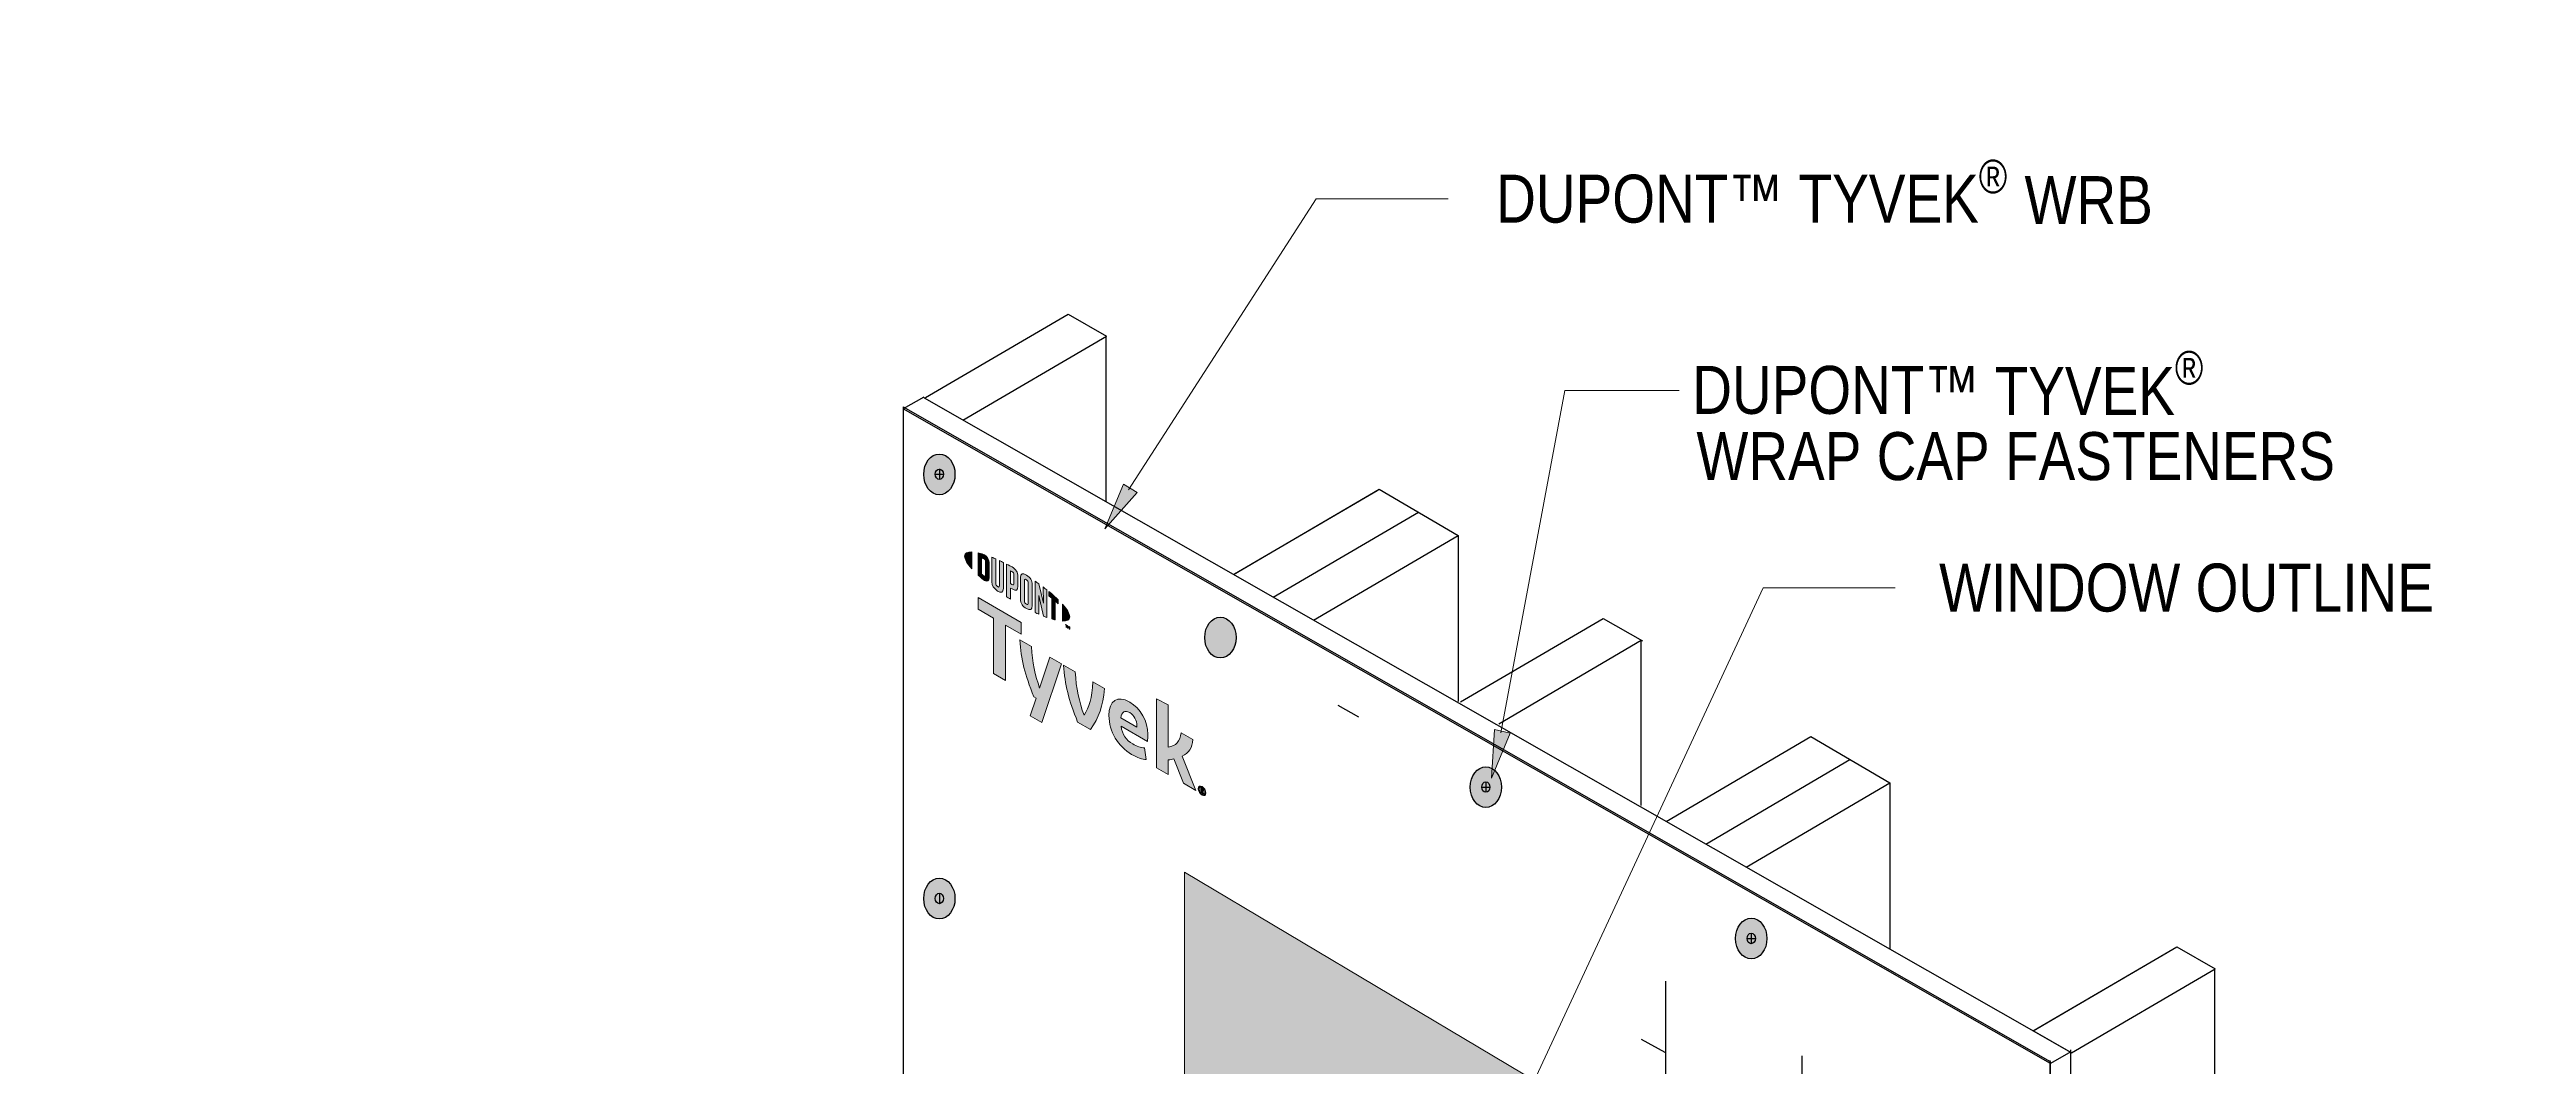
# Model space of a CAD drawing. Extents: x -1392 to 5791, y -3809 to 1722.
# Drawn here: x 4041 to 4621, y -2630 to -2391 of the extents above; entities that cross this region are included whole.
import ezdxf

# ---------------------------------------------------------------- set-up
doc = ezdxf.new("R2010")
doc.units = 0
doc.header["$MEASUREMENT"] = 0
for name, color, linetype, lineweight in [('.ATI-TEXT', 7, 'Continuous', 0), ('G-ANNO-TTLB', 7, 'Continuous', 0), ('No fasteners', 7, 'Continuous', 0), ('TYVEK', 7, 'Continuous', 0), ('WALL SCRATCH', 7, 'Continuous', 0), ('X-REF - TRACED', 7, 'Continuous', 0)]:
    doc.layers.add(name, color=color, linetype=linetype, lineweight=lineweight)

# ---------------------------------------------------------------- blocks, each defined once
blk = doc.blocks.new('Block_72')
at = {"layer": '.ATI-TEXT', "char_height": 0.2, "attachment_point": 7}
for s, insert in [('\\C18;\\c0;\\FArial Narrow|b0|i0|c1;\\H11.249999;\\W1.000000;DUPONT™', (4425.68, -2477.05)), ('\\C18;\\c0;\\FArial Narrow|b0|i0|c1;\\H11.249999;\\W1.000000; TYVEK', (4492.96, -2477.15)), ('\\C18;\\c0;\\FArial Narrow|b0|i0|c1;\\H7.874999;\\W1.000000;®', (4538.78, -2470.12)), ('\\C18;\\c0;\\FArial Narrow|b0|i0|c1;\\H11.250226;\\W1.000000; ', (4545.9, -2477.15)), ('\\C18;\\c0;\\FArial Narrow|b0|i0|c1;\\H11.250226;\\W1.000000;WRAP CAP FASTENERS', (4426.66, -2492.58))]:
    blk.add_mtext(s, dxfattribs=dict(at, insert=insert))
blk = doc.blocks.new('Block_71')
at = {"layer": '.ATI-TEXT', "true_color": 0x000000, "transparency": 33554687}
h = blk.add_hatch(color=18, dxfattribs=at)
h.dxf.hatch_style = 2
h.paths.add_polyline_path([(4383, -2551.75), (4378.63, -2562.28), (4379.35, -2550.9)])
at = {"layer": '.ATI-TEXT', "color": 18, "lineweight": 0, "true_color": 0x000000}
for p, q in [((4380.82, -2551.64), (4395.79, -2471.42)), ((4395.79, -2471.42), (4422.62, -2471.42))]:
    blk.add_line(p, q, dxfattribs=at)
at = {"layer": '.ATI-TEXT'}
blk.add_lwpolyline([(4383, -2551.75), (4378.63, -2562.28), (4379.35, -2550.9), (4379.35, -2550.9)], close=True, dxfattribs=at)
blk.add_blockref('Block_72', (0, 0), dxfattribs=at)
blk = doc.blocks.new('Block_74')
at = {"layer": '.ATI-TEXT', "char_height": 0.2, "attachment_point": 7}
for s, insert in [('\\C18;\\c0;\\FArial Narrow|b0|i0|c1;\\H7.874999;\\W1.000000;®', (4492.83, -2425.28)), ('\\C18;\\c0;\\FArial Narrow|b0|i0|c1;\\H11.249999;\\W1.000000;DUPONT™ TYVEK', (4379.73, -2432.22)), ('\\C18;\\c0;\\FArial Narrow|b0|i0|c1;\\H11.250226;\\W1.000000;WRB', (4503.55, -2432.41))]:
    blk.add_mtext(s, dxfattribs=dict(at, insert=insert))
blk = doc.blocks.new('Block_73')
at = {"layer": '.ATI-TEXT', "true_color": 0x000000, "transparency": 33554687}
h = blk.add_hatch(color=18, dxfattribs=at)
h.dxf.hatch_style = 2
h.paths.add_polyline_path([(4295.58, -2495.35), (4287.99, -2503.87), (4292.41, -2493.35)])
at = {"layer": '.ATI-TEXT', "color": 18, "lineweight": 0, "true_color": 0x000000}
for p, q in [((4293.54, -2494.73), (4337.51, -2426.49)), ((4337.51, -2426.49), (4368.48, -2426.49))]:
    blk.add_line(p, q, dxfattribs=at)
at = {"layer": '.ATI-TEXT'}
blk.add_lwpolyline([(4295.58, -2495.35), (4287.99, -2503.87), (4292.41, -2493.35), (4292.41, -2493.35)], close=True, dxfattribs=at)
blk.add_blockref('Block_74', (0, 0), dxfattribs=at)
blk = doc.blocks.new('Block_75')
at = {"layer": '.ATI-TEXT', "true_color": 0x000000, "transparency": 33554687}
h = blk.add_hatch(color=18, dxfattribs=at)
h.dxf.hatch_style = 2
h.paths.add_polyline_path([(4381.48, -2653.02), (4374.81, -2662.27), (4378.12, -2651.35)])
at = {"layer": '.ATI-TEXT', "color": 18, "lineweight": 0, "true_color": 0x000000}
for p, q in [((4379.59, -2652.63), (4442.29, -2517.67)), ((4442.29, -2517.67), (4473.26, -2517.67))]:
    blk.add_line(p, q, dxfattribs=at)
at = {"layer": '.ATI-TEXT'}
blk.add_lwpolyline([(4381.48, -2653.02), (4374.81, -2662.27), (4378.12, -2651.35), (4378.12, -2651.35)], close=True, dxfattribs=at)
at = {"layer": '.ATI-TEXT', "insert": (4483.52, -2523.4), "char_height": 0.2, "attachment_point": 7}
blk.add_mtext('\\C18;\\c0;\\FArial Narrow|b0|i0|c1;\\H11.249999;\\W1.000000;WINDOW OUTLINE', dxfattribs=at)
blk = doc.blocks.new('Block_546')
at = {"layer": 'TYVEK', "true_color": 0x003b71, "transparency": 33554687}
h = blk.add_hatch(color=156, dxfattribs=at)
h.dxf.hatch_style = 2
edge = h.paths.add_edge_path()
edge.add_ellipse((4439.5, -2599.9), major_axis=(0, 4.78), ratio=0.766948, start_angle=0, end_angle=360)
at = {"layer": 'TYVEK', "color": 18, "lineweight": 25, "true_color": 0x000000}
for p, q in [((4438.53, -2599.88), (4440.48, -2599.88)), ((4439.5, -2598.64), (4439.5, -2601.11))]:
    blk.add_line(p, q, dxfattribs=at)
for centre, major_axis, ratio in [((4439.5, -2599.9), (0, 4.78), 0.766948), ((4439.5, -2599.88), (0, 1.23), 0.788846)]:
    blk.add_ellipse(centre, major_axis=major_axis, ratio=ratio, dxfattribs=at)
blk = doc.blocks.new('Block_547')
at = {"layer": 'TYVEK', "true_color": 0x003b71, "transparency": 33554687}
h = blk.add_hatch(color=156, dxfattribs=at)
h.dxf.hatch_style = 2
edge = h.paths.add_edge_path()
edge.add_ellipse((4377.3, -2564.42), major_axis=(0, 4.78), ratio=0.766948, start_angle=0, end_angle=360)
at = {"layer": 'TYVEK', "color": 18, "lineweight": 25, "true_color": 0x000000}
for p, q in [((4376.33, -2564.39), (4378.28, -2564.39)), ((4377.3, -2563.16), (4377.3, -2565.62))]:
    blk.add_line(p, q, dxfattribs=at)
blk.add_lwpolyline([(4376.79, -2560.05)], dxfattribs=at)
for centre, major_axis, ratio in [((4377.3, -2564.42), (0, 4.78), 0.766948), ((4377.3, -2564.39), (0, 1.23), 0.788846)]:
    blk.add_ellipse(centre, major_axis=major_axis, ratio=ratio, dxfattribs=at)
blk = doc.blocks.new('Block_548')
at = {"layer": 'TYVEK', "true_color": 0x003b71, "transparency": 33554687}
h = blk.add_hatch(color=156, dxfattribs=at)
h.dxf.hatch_style = 2
edge = h.paths.add_edge_path()
edge.add_ellipse((4249.24, -2491.08), major_axis=(0, 4.78), ratio=0.766948, start_angle=0, end_angle=360)
at = {"layer": 'TYVEK', "color": 18, "lineweight": 25, "true_color": 0x000000}
for p, q in [((4249.24, -2489.81), (4249.24, -2492.28)), ((4248.26, -2491.05), (4250.21, -2491.05))]:
    blk.add_line(p, q, dxfattribs=at)
for centre, major_axis, ratio in [((4249.24, -2491.08), (0, 4.78), 0.766948), ((4249.24, -2491.05), (0, 1.23), 0.788846)]:
    blk.add_ellipse(centre, major_axis=major_axis, ratio=ratio, dxfattribs=at)
blk = doc.blocks.new('Block_551')
at = {"layer": 'TYVEK', "true_color": 0x003b71, "transparency": 33554687}
h = blk.add_hatch(color=156, dxfattribs=at)
h.dxf.hatch_style = 2
edge = h.paths.add_edge_path()
edge.add_ellipse((4249.24, -2590.53), major_axis=(0, 4.78), ratio=0.766948, start_angle=0, end_angle=360)
at = {"layer": 'TYVEK', "color": 18, "lineweight": 25, "true_color": 0x000000}
blk.add_line((4249.24, -2589.27), (4249.24, -2591.73), dxfattribs=at)
for centre, major_axis, ratio in [((4249.24, -2590.53), (0, 4.78), 0.766948), ((4249.24, -2590.5), (0, 1.23), 0.788846)]:
    blk.add_ellipse(centre, major_axis=major_axis, ratio=ratio, dxfattribs=at)
blk = doc.blocks.new('Block_809')
at = {"layer": 'X-REF - TRACED', "true_color": 0x848484, "transparency": 33554687}
h = blk.add_hatch(color=252, dxfattribs=at)
h.dxf.hatch_style = 2
edge = h.paths.add_edge_path()
edge.add_spline(control_points=[(4255.17, -2510.26), (4255.17, -2510.98), (4255.78, -2512.01), (4256.85, -2513.2), (4256.85, -2513.2), (4256.85, -2509.26), (4256.85, -2509.26), (4255.78, -2509.22), (4255.17, -2509.54), (4255.17, -2510.26)], knot_values=[0, 0, 0, 0, 1, 1, 1, 2, 2, 2, 3, 3, 3, 3], degree=3, periodic=0)
h = blk.add_hatch(color=252, dxfattribs=at)
h.dxf.hatch_style = 2
edge = h.paths.add_edge_path()
edge.add_spline(control_points=[(4260.05, -2514.69), (4260.05, -2514.99), (4259.9, -2515), (4259.71, -2514.89), (4259.56, -2514.8), (4259.33, -2514.61), (4259.15, -2514.45), (4259.15, -2514.45), (4259.15, -2510.68), (4259.15, -2510.68), (4259.33, -2510.73), (4259.56, -2510.8), (4259.71, -2510.88), (4259.9, -2510.99), (4260.05, -2511.18), (4260.05, -2511.49), (4260.05, -2511.49), (4260.05, -2514.69), (4260.05, -2514.69)], knot_values=[0, 0, 0, 0, 1, 1, 1, 2, 2, 2, 3, 3, 3, 4, 4, 4, 5, 5, 5, 6, 6, 6, 6], degree=3, periodic=0)
edge = h.paths.add_edge_path()
edge.add_spline(control_points=[(4259.83, -2509.97), (4259.53, -2509.8), (4259.1, -2509.65), (4258.33, -2509.48), (4258.33, -2509.48), (4258.33, -2514.7), (4258.33, -2514.7), (4259.01, -2515.33), (4259.53, -2515.77), (4259.83, -2515.95), (4260.52, -2516.34), (4260.9, -2516.08), (4260.9, -2515.31), (4260.9, -2515.31), (4260.9, -2511.84), (4260.9, -2511.84), (4260.9, -2511.07), (4260.52, -2510.37), (4259.83, -2509.97)], knot_values=[0, 0, 0, 0, 1, 1, 1, 2, 2, 2, 3, 3, 3, 4, 4, 4, 5, 5, 5, 6, 6, 6, 6], degree=3, periodic=0)
h = blk.add_hatch(color=252, dxfattribs=at)
h.dxf.hatch_style = 2
edge = h.paths.add_edge_path()
edge.add_spline(control_points=[(4263.3, -2517.17), (4263.3, -2517.47), (4263.21, -2517.61), (4262.88, -2517.38), (4262.55, -2517.15), (4262.47, -2516.94), (4262.47, -2516.58), (4262.47, -2516.58), (4262.47, -2510.89), (4262.47, -2510.89), (4262.25, -2510.8), (4261.77, -2510.6), (4261.57, -2510.51), (4261.57, -2510.51), (4261.57, -2516.26), (4261.57, -2516.26), (4261.57, -2517.18), (4261.96, -2517.76), (4262.88, -2518.42), (4263.72, -2519.01), (4264.24, -2518.82), (4264.24, -2517.8), (4264.24, -2517.8), (4264.24, -2511.73), (4264.24, -2511.73), (4264.06, -2511.64), (4263.48, -2511.36), (4263.3, -2511.28), (4263.3, -2511.28), (4263.3, -2517.17), (4263.3, -2517.17)], knot_values=[0, 0, 0, 0, 1, 1, 1, 2, 2, 2, 3, 3, 3, 4, 4, 4, 5, 5, 5, 6, 6, 6, 7, 7, 7, 8, 8, 8, 9, 9, 9, 10, 10, 10, 10], degree=3, periodic=0)
h = blk.add_hatch(color=252, dxfattribs=at)
h.dxf.hatch_style = 2
edge = h.paths.add_edge_path()
edge.add_spline(control_points=[(4266.72, -2516.65), (4266.72, -2516.98), (4266.62, -2517.09), (4266.24, -2516.87), (4266.24, -2516.87), (4265.91, -2516.68), (4265.91, -2516.68), (4265.91, -2516.68), (4265.91, -2513.66), (4265.91, -2513.66), (4266.05, -2513.73), (4266.13, -2513.78), (4266.22, -2513.83), (4266.63, -2514.06), (4266.72, -2514.29), (4266.72, -2514.63), (4266.72, -2514.63), (4266.72, -2516.65), (4266.72, -2516.65)], knot_values=[0, 0, 0, 0, 1, 1, 1, 2, 2, 2, 3, 3, 3, 4, 4, 4, 5, 5, 5, 6, 6, 6, 6], degree=3, periodic=0)
edge = h.paths.add_edge_path()
edge.add_spline(control_points=[(4266.27, -2512.79), (4266.11, -2512.7), (4265.52, -2512.38), (4264.97, -2512.1), (4264.97, -2512.1), (4264.97, -2519.75), (4264.97, -2519.75), (4265.15, -2519.87), (4265.64, -2520.18), (4265.91, -2520.34), (4265.91, -2520.34), (4265.91, -2517.74), (4265.91, -2517.74), (4265.91, -2517.74), (4266.27, -2517.95), (4266.27, -2517.95), (4267.26, -2518.52), (4267.66, -2518.25), (4267.66, -2517.28), (4267.66, -2517.28), (4267.66, -2515.02), (4267.66, -2515.02), (4267.66, -2514.07), (4267.21, -2513.33), (4266.27, -2512.79)], knot_values=[0, 0, 0, 0, 1, 1, 1, 2, 2, 2, 3, 3, 3, 4, 4, 4, 5, 5, 5, 6, 6, 6, 7, 7, 7, 8, 8, 8, 8], degree=3, periodic=0)
h = blk.add_hatch(color=252, dxfattribs=at)
h.dxf.hatch_style = 2
edge = h.paths.add_edge_path()
edge.add_spline(control_points=[(4270.07, -2521.25), (4270.07, -2521.56), (4269.98, -2521.66), (4269.65, -2521.48), (4269.31, -2521.3), (4269.21, -2521.07), (4269.21, -2520.76), (4269.21, -2520.76), (4269.21, -2515.99), (4269.21, -2515.99), (4269.21, -2515.68), (4269.31, -2515.56), (4269.65, -2515.77), (4269.98, -2515.97), (4270.07, -2516.18), (4270.07, -2516.48), (4270.07, -2516.48), (4270.07, -2521.25), (4270.07, -2521.25)], knot_values=[0, 0, 0, 0, 1, 1, 1, 2, 2, 2, 3, 3, 3, 4, 4, 4, 5, 5, 5, 6, 6, 6, 6], degree=3, periodic=0)
edge = h.paths.add_edge_path()
edge.add_spline(control_points=[(4269.65, -2514.7), (4268.78, -2514.15), (4268.26, -2514.29), (4268.26, -2515.29), (4268.26, -2515.29), (4268.26, -2520.3), (4268.26, -2520.3), (4268.26, -2521.36), (4268.73, -2522.07), (4269.65, -2522.56), (4270.55, -2523.03), (4271.02, -2522.91), (4271.02, -2521.78), (4271.02, -2521.78), (4271.02, -2517), (4271.02, -2517), (4271.02, -2515.92), (4270.59, -2515.29), (4269.65, -2514.7)], knot_values=[0, 0, 0, 0, 1, 1, 1, 2, 2, 2, 3, 3, 3, 4, 4, 4, 5, 5, 5, 6, 6, 6, 6], degree=3, periodic=0)
h = blk.add_hatch(color=252, dxfattribs=at)
h.dxf.hatch_style = 2
edge = h.paths.add_edge_path()
edge.add_spline(control_points=[(4273.62, -2521.25), (4273.62, -2521.25), (4272.58, -2516.76), (4272.58, -2516.76), (4272.29, -2516.55), (4271.95, -2516.31), (4271.69, -2516.13), (4271.69, -2516.13), (4271.69, -2523.48), (4271.69, -2523.48), (4271.87, -2523.56), (4272.35, -2523.77), (4272.59, -2523.88), (4272.59, -2523.88), (4272.52, -2519.51), (4272.52, -2519.51), (4272.52, -2519.51), (4273.62, -2524.3), (4273.62, -2524.3), (4273.85, -2524.4), (4274.19, -2524.53), (4274.42, -2524.61), (4274.42, -2524.61), (4274.42, -2518.15), (4274.42, -2518.15), (4274.18, -2517.96), (4273.76, -2517.64), (4273.55, -2517.48), (4273.55, -2517.48), (4273.62, -2521.25), (4273.62, -2521.25)], knot_values=[0, 0, 0, 0, 1, 1, 1, 2, 2, 2, 3, 3, 3, 4, 4, 4, 5, 5, 5, 6, 6, 6, 7, 7, 7, 8, 8, 8, 9, 9, 9, 10, 10, 10, 10], degree=3, periodic=0)
h = blk.add_hatch(color=252, dxfattribs=at)
h.dxf.hatch_style = 2
edge = h.paths.add_edge_path()
edge.add_spline(control_points=[(4274.88, -2519.55), (4275.12, -2519.73), (4275.34, -2519.92), (4275.57, -2520.1), (4275.57, -2520.1), (4275.57, -2524.98), (4275.57, -2524.98), (4275.77, -2525.05), (4276.15, -2525.15), (4276.41, -2525.21), (4276.41, -2525.21), (4276.41, -2520.82), (4276.41, -2520.82), (4276.65, -2521.03), (4276.88, -2521.23), (4277.09, -2521.43), (4277.09, -2521.43), (4277.09, -2520.48), (4277.09, -2520.48), (4276.43, -2519.84), (4275.72, -2519.21), (4274.88, -2518.53), (4274.88, -2518.53), (4274.88, -2519.55), (4274.88, -2519.55)], knot_values=[0, 0, 0, 0, 1, 1, 1, 2, 2, 2, 3, 3, 3, 4, 4, 4, 5, 5, 5, 6, 6, 6, 7, 7, 7, 8, 8, 8, 8], degree=3, periodic=0)
h = blk.add_hatch(color=252, dxfattribs=at)
h.dxf.hatch_style = 2
edge = h.paths.add_edge_path()
edge.add_spline(control_points=[(4279.78, -2524.46), (4279.78, -2525.19), (4279.17, -2525.51), (4278.1, -2525.47), (4278.1, -2525.47), (4278.1, -2521.53), (4278.1, -2521.53), (4279.17, -2522.72), (4279.78, -2523.75), (4279.78, -2524.46)], knot_values=[0, 0, 0, 0, 1, 1, 1, 2, 2, 2, 3, 3, 3, 3], degree=3, periodic=0)
h = blk.add_hatch(color=252, dxfattribs=at)
h.dxf.hatch_style = 2
edge = h.paths.add_edge_path()
edge.add_spline(control_points=[(4279.28, -2526.55), (4279.28, -2526.55), (4279.38, -2526.61), (4279.38, -2526.61), (4279.38, -2526.61), (4279.53, -2526.96), (4279.53, -2526.96), (4279.53, -2526.96), (4279.68, -2526.78), (4279.68, -2526.78), (4279.68, -2526.78), (4279.78, -2526.84), (4279.78, -2526.84), (4279.78, -2526.84), (4279.78, -2527.4), (4279.78, -2527.4), (4279.78, -2527.4), (4279.69, -2527.35), (4279.69, -2527.35), (4279.69, -2527.35), (4279.69, -2526.95), (4279.69, -2526.95), (4279.69, -2526.95), (4279.53, -2527.13), (4279.53, -2527.13), (4279.53, -2527.13), (4279.52, -2527.12), (4279.52, -2527.12), (4279.52, -2527.12), (4279.37, -2526.77), (4279.37, -2526.77), (4279.37, -2526.77), (4279.37, -2527.17), (4279.37, -2527.17), (4279.37, -2527.17), (4279.28, -2527.12), (4279.28, -2527.12), (4279.28, -2527.12), (4279.28, -2526.55), (4279.28, -2526.55)], knot_values=[0, 0, 0, 0, 1, 1, 1, 2, 2, 2, 3, 3, 3, 4, 4, 4, 5, 5, 5, 6, 6, 6, 7, 7, 7, 8, 8, 8, 9, 9, 9, 10, 10, 10, 11, 11, 11, 12, 12, 12, 13, 13, 13, 13], degree=3, periodic=0)
edge = h.paths.add_edge_path()
edge.add_spline(control_points=[(4278.93, -2526.44), (4278.93, -2526.44), (4278.77, -2526.36), (4278.77, -2526.36), (4278.77, -2526.36), (4278.77, -2526.26), (4278.77, -2526.26), (4278.77, -2526.26), (4279.17, -2526.49), (4279.17, -2526.49), (4279.17, -2526.49), (4279.17, -2526.59), (4279.17, -2526.59), (4279.17, -2526.59), (4279.02, -2526.5), (4279.02, -2526.5), (4279.02, -2526.5), (4279.02, -2526.97), (4279.02, -2526.97), (4279.02, -2526.97), (4278.93, -2526.91), (4278.93, -2526.91), (4278.93, -2526.91), (4278.93, -2526.44), (4278.93, -2526.44)], knot_values=[0, 0, 0, 0, 1, 1, 1, 2, 2, 2, 3, 3, 3, 4, 4, 4, 5, 5, 5, 6, 6, 6, 7, 7, 7, 8, 8, 8, 8], degree=3, periodic=0)
at = {"layer": 'X-REF - TRACED'}
for points, knots in [([(4255.17, -2510.26), (4255.17, -2510.98), (4255.78, -2512.01), (4256.85, -2513.2), (4256.85, -2513.2), (4256.85, -2509.26), (4256.85, -2509.26), (4255.78, -2509.22), (4255.17, -2509.54), (4255.17, -2510.26)], [0, 0, 0, 0, 1, 1, 1, 2, 2, 2, 3, 3, 3, 3]), ([(4259.83, -2509.97), (4259.53, -2509.8), (4259.1, -2509.65), (4258.33, -2509.48), (4258.33, -2509.48), (4258.33, -2514.7), (4258.33, -2514.7), (4259.01, -2515.33), (4259.53, -2515.77), (4259.83, -2515.95), (4260.52, -2516.34), (4260.9, -2516.08), (4260.9, -2515.31), (4260.9, -2515.31), (4260.9, -2511.84), (4260.9, -2511.84), (4260.9, -2511.07), (4260.52, -2510.37), (4259.83, -2509.97)], [0, 0, 0, 0, 1, 1, 1, 2, 2, 2, 3, 3, 3, 4, 4, 4, 5, 5, 5, 6, 6, 6, 6]), ([(4260.05, -2514.69), (4260.05, -2514.99), (4259.9, -2515), (4259.71, -2514.89), (4259.56, -2514.8), (4259.33, -2514.61), (4259.15, -2514.45), (4259.15, -2514.45), (4259.15, -2510.68), (4259.15, -2510.68), (4259.33, -2510.73), (4259.56, -2510.8), (4259.71, -2510.88), (4259.9, -2510.99), (4260.05, -2511.18), (4260.05, -2511.49), (4260.05, -2511.49), (4260.05, -2514.69), (4260.05, -2514.69)], [0, 0, 0, 0, 1, 1, 1, 2, 2, 2, 3, 3, 3, 4, 4, 4, 5, 5, 5, 6, 6, 6, 6]), ([(4263.3, -2517.17), (4263.3, -2517.47), (4263.21, -2517.61), (4262.88, -2517.38), (4262.55, -2517.15), (4262.47, -2516.94), (4262.47, -2516.58), (4262.47, -2516.58), (4262.47, -2510.89), (4262.47, -2510.89), (4262.25, -2510.8), (4261.77, -2510.6), (4261.57, -2510.51), (4261.57, -2510.51), (4261.57, -2516.26), (4261.57, -2516.26), (4261.57, -2517.18), (4261.96, -2517.76), (4262.88, -2518.42), (4263.72, -2519.01), (4264.24, -2518.82), (4264.24, -2517.8), (4264.24, -2517.8), (4264.24, -2511.73), (4264.24, -2511.73), (4264.06, -2511.64), (4263.48, -2511.36), (4263.3, -2511.28), (4263.3, -2511.28), (4263.3, -2517.17), (4263.3, -2517.17)], [0, 0, 0, 0, 1, 1, 1, 2, 2, 2, 3, 3, 3, 4, 4, 4, 5, 5, 5, 6, 6, 6, 7, 7, 7, 8, 8, 8, 9, 9, 9, 10, 10, 10, 10]), ([(4266.27, -2512.79), (4266.11, -2512.7), (4265.52, -2512.38), (4264.97, -2512.1), (4264.97, -2512.1), (4264.97, -2519.75), (4264.97, -2519.75), (4265.15, -2519.87), (4265.64, -2520.18), (4265.91, -2520.34), (4265.91, -2520.34), (4265.91, -2517.74), (4265.91, -2517.74), (4265.91, -2517.74), (4266.27, -2517.95), (4266.27, -2517.95), (4267.26, -2518.52), (4267.66, -2518.25), (4267.66, -2517.28), (4267.66, -2517.28), (4267.66, -2515.02), (4267.66, -2515.02), (4267.66, -2514.07), (4267.21, -2513.33), (4266.27, -2512.79)], [0, 0, 0, 0, 1, 1, 1, 2, 2, 2, 3, 3, 3, 4, 4, 4, 5, 5, 5, 6, 6, 6, 7, 7, 7, 8, 8, 8, 8]), ([(4266.72, -2516.65), (4266.72, -2516.98), (4266.62, -2517.09), (4266.24, -2516.87), (4266.24, -2516.87), (4265.91, -2516.68), (4265.91, -2516.68), (4265.91, -2516.68), (4265.91, -2513.66), (4265.91, -2513.66), (4266.05, -2513.73), (4266.13, -2513.78), (4266.22, -2513.83), (4266.63, -2514.06), (4266.72, -2514.29), (4266.72, -2514.63), (4266.72, -2514.63), (4266.72, -2516.65), (4266.72, -2516.65)], [0, 0, 0, 0, 1, 1, 1, 2, 2, 2, 3, 3, 3, 4, 4, 4, 5, 5, 5, 6, 6, 6, 6]), ([(4269.65, -2514.7), (4268.78, -2514.15), (4268.26, -2514.29), (4268.26, -2515.29), (4268.26, -2515.29), (4268.26, -2520.3), (4268.26, -2520.3), (4268.26, -2521.36), (4268.73, -2522.07), (4269.65, -2522.56), (4270.55, -2523.03), (4271.02, -2522.91), (4271.02, -2521.78), (4271.02, -2521.78), (4271.02, -2517), (4271.02, -2517), (4271.02, -2515.92), (4270.59, -2515.29), (4269.65, -2514.7)], [0, 0, 0, 0, 1, 1, 1, 2, 2, 2, 3, 3, 3, 4, 4, 4, 5, 5, 5, 6, 6, 6, 6]), ([(4270.07, -2521.25), (4270.07, -2521.56), (4269.98, -2521.66), (4269.65, -2521.48), (4269.31, -2521.3), (4269.21, -2521.07), (4269.21, -2520.76), (4269.21, -2520.76), (4269.21, -2515.99), (4269.21, -2515.99), (4269.21, -2515.68), (4269.31, -2515.56), (4269.65, -2515.77), (4269.98, -2515.97), (4270.07, -2516.18), (4270.07, -2516.48), (4270.07, -2516.48), (4270.07, -2521.25), (4270.07, -2521.25)], [0, 0, 0, 0, 1, 1, 1, 2, 2, 2, 3, 3, 3, 4, 4, 4, 5, 5, 5, 6, 6, 6, 6]), ([(4273.62, -2521.25), (4273.62, -2521.25), (4272.58, -2516.76), (4272.58, -2516.76), (4272.29, -2516.55), (4271.95, -2516.31), (4271.69, -2516.13), (4271.69, -2516.13), (4271.69, -2523.48), (4271.69, -2523.48), (4271.87, -2523.56), (4272.35, -2523.77), (4272.59, -2523.88), (4272.59, -2523.88), (4272.52, -2519.51), (4272.52, -2519.51), (4272.52, -2519.51), (4273.62, -2524.3), (4273.62, -2524.3), (4273.85, -2524.4), (4274.19, -2524.53), (4274.42, -2524.61), (4274.42, -2524.61), (4274.42, -2518.15), (4274.42, -2518.15), (4274.18, -2517.96), (4273.76, -2517.64), (4273.55, -2517.48), (4273.55, -2517.48), (4273.62, -2521.25), (4273.62, -2521.25)], [0, 0, 0, 0, 1, 1, 1, 2, 2, 2, 3, 3, 3, 4, 4, 4, 5, 5, 5, 6, 6, 6, 7, 7, 7, 8, 8, 8, 9, 9, 9, 10, 10, 10, 10]), ([(4274.88, -2519.55), (4275.12, -2519.73), (4275.34, -2519.92), (4275.57, -2520.1), (4275.57, -2520.1), (4275.57, -2524.98), (4275.57, -2524.98), (4275.77, -2525.05), (4276.15, -2525.15), (4276.41, -2525.21), (4276.41, -2525.21), (4276.41, -2520.82), (4276.41, -2520.82), (4276.65, -2521.03), (4276.88, -2521.23), (4277.09, -2521.43), (4277.09, -2521.43), (4277.09, -2520.48), (4277.09, -2520.48), (4276.43, -2519.84), (4275.72, -2519.21), (4274.88, -2518.53), (4274.88, -2518.53), (4274.88, -2519.55), (4274.88, -2519.55)], [0, 0, 0, 0, 1, 1, 1, 2, 2, 2, 3, 3, 3, 4, 4, 4, 5, 5, 5, 6, 6, 6, 7, 7, 7, 8, 8, 8, 8]), ([(4279.78, -2524.46), (4279.78, -2525.19), (4279.17, -2525.51), (4278.1, -2525.47), (4278.1, -2525.47), (4278.1, -2521.53), (4278.1, -2521.53), (4279.17, -2522.72), (4279.78, -2523.75), (4279.78, -2524.46)], [0, 0, 0, 0, 1, 1, 1, 2, 2, 2, 3, 3, 3, 3]), ([(4278.93, -2526.44), (4278.93, -2526.44), (4278.77, -2526.36), (4278.77, -2526.36), (4278.77, -2526.36), (4278.77, -2526.26), (4278.77, -2526.26), (4278.77, -2526.26), (4279.17, -2526.49), (4279.17, -2526.49), (4279.17, -2526.49), (4279.17, -2526.59), (4279.17, -2526.59), (4279.17, -2526.59), (4279.02, -2526.5), (4279.02, -2526.5), (4279.02, -2526.5), (4279.02, -2526.97), (4279.02, -2526.97), (4279.02, -2526.97), (4278.93, -2526.91), (4278.93, -2526.91), (4278.93, -2526.91), (4278.93, -2526.44), (4278.93, -2526.44)], [0, 0, 0, 0, 1, 1, 1, 2, 2, 2, 3, 3, 3, 4, 4, 4, 5, 5, 5, 6, 6, 6, 7, 7, 7, 8, 8, 8, 8]), ([(4279.28, -2526.55), (4279.28, -2526.55), (4279.38, -2526.61), (4279.38, -2526.61), (4279.38, -2526.61), (4279.53, -2526.96), (4279.53, -2526.96), (4279.53, -2526.96), (4279.68, -2526.78), (4279.68, -2526.78), (4279.68, -2526.78), (4279.78, -2526.84), (4279.78, -2526.84), (4279.78, -2526.84), (4279.78, -2527.4), (4279.78, -2527.4), (4279.78, -2527.4), (4279.69, -2527.35), (4279.69, -2527.35), (4279.69, -2527.35), (4279.69, -2526.95), (4279.69, -2526.95), (4279.69, -2526.95), (4279.53, -2527.13), (4279.53, -2527.13), (4279.53, -2527.13), (4279.52, -2527.12), (4279.52, -2527.12), (4279.52, -2527.12), (4279.37, -2526.77), (4279.37, -2526.77), (4279.37, -2526.77), (4279.37, -2527.17), (4279.37, -2527.17), (4279.37, -2527.17), (4279.28, -2527.12), (4279.28, -2527.12), (4279.28, -2527.12), (4279.28, -2526.55), (4279.28, -2526.55)], [0, 0, 0, 0, 1, 1, 1, 2, 2, 2, 3, 3, 3, 4, 4, 4, 5, 5, 5, 6, 6, 6, 7, 7, 7, 8, 8, 8, 9, 9, 9, 10, 10, 10, 11, 11, 11, 12, 12, 12, 13, 13, 13, 13])]:
    blk.add_open_spline(points, degree=3, knots=knots, dxfattribs=at)
blk = doc.blocks.new('Block_813')
at = {"layer": 'X-REF - TRACED', "true_color": 0x848484, "transparency": 33554687}
h = blk.add_hatch(color=252, dxfattribs=at)
h.dxf.hatch_style = 2
h.paths.add_polyline_path([(4268.43, -2525.79), (4258.33, -2519.96), (4258.33, -2522.7), (4261.97, -2524.81), (4261.97, -2537.8), (4264.78, -2539.42), (4264.78, -2526.43), (4268.43, -2528.53)])
h = blk.add_hatch(color=252, dxfattribs=at)
h.dxf.hatch_style = 2
edge = h.paths.add_edge_path()
edge.add_spline(control_points=[(4285.22, -2539.73), (4285.04, -2543.48), (4284.3, -2545.66), (4283.14, -2547.53), (4282.02, -2544.34), (4281.3, -2541.31), (4281.08, -2537.35), (4281.08, -2537.35), (4278.35, -2535.77), (4278.35, -2535.77), (4278.65, -2540.46), (4279.53, -2543.87), (4281.65, -2549.16), (4281.65, -2549.16), (4284.65, -2550.9), (4284.65, -2550.9), (4286.69, -2548), (4287.53, -2545.59), (4287.92, -2541.3), (4287.92, -2541.3), (4285.22, -2539.73), (4285.22, -2539.73)], knot_values=[0, 0, 0, 0, 1, 1, 1, 2, 2, 2, 3, 3, 3, 4, 4, 4, 5, 5, 5, 6, 6, 6, 7, 7, 7, 7], degree=3, periodic=0)
h = blk.add_hatch(color=252, dxfattribs=at)
h.dxf.hatch_style = 2
edge = h.paths.add_edge_path()
edge.add_spline(control_points=[(4291.79, -2548.18), (4291.79, -2548.18), (4295.51, -2550.33), (4295.51, -2550.33), (4295.51, -2550.33), (4295.51, -2550.06), (4295.51, -2550.06), (4295.51, -2548.8), (4294.93, -2547.54), (4293.85, -2546.92), (4292.71, -2546.26), (4291.96, -2546.75), (4291.79, -2548.18)], knot_values=[0, 0, 0, 0, 1, 1, 1, 2, 2, 2, 3, 3, 3, 4, 4, 4, 4], degree=3, periodic=0)
edge = h.paths.add_edge_path()
edge.add_spline(control_points=[(4297.73, -2557.95), (4296.87, -2557.9), (4295.59, -2557.48), (4294.3, -2556.74), (4291.14, -2554.91), (4288.98, -2551.37), (4288.98, -2547.64), (4288.98, -2544.07), (4290.96, -2542.78), (4293.85, -2544.45), (4296.42, -2545.93), (4298.1, -2549), (4298.1, -2552.01), (4298.1, -2552.68), (4298.06, -2553.24), (4298.02, -2553.67), (4298.02, -2553.67), (4291.83, -2550.09), (4291.83, -2550.09), (4292.08, -2552.04), (4293, -2553.38), (4294.57, -2554.29), (4295.53, -2554.84), (4296.46, -2555.13), (4297.3, -2555.21), (4297.3, -2555.21), (4297.73, -2557.95), (4297.73, -2557.95)], knot_values=[0, 0, 0, 0, 1, 1, 1, 2, 2, 2, 3, 3, 3, 4, 4, 4, 5, 5, 5, 6, 6, 6, 7, 7, 7, 8, 8, 8, 9, 9, 9, 9], degree=3, periodic=0)
h = blk.add_hatch(color=252, dxfattribs=at)
h.dxf.hatch_style = 2
edge = h.paths.add_edge_path()
edge.add_spline(control_points=[(4306.13, -2557.16), (4306.13, -2557.16), (4309.38, -2565.17), (4309.38, -2565.17), (4309.38, -2565.17), (4306.44, -2563.48), (4306.44, -2563.48), (4306.44, -2563.48), (4304.18, -2557.79), (4304.18, -2557.79), (4303.77, -2557.89), (4303.34, -2557.98), (4302.87, -2558.04), (4302.87, -2558.04), (4302.87, -2561.41), (4302.87, -2561.41), (4302.87, -2561.41), (4300.16, -2559.85), (4300.16, -2559.85), (4300.16, -2559.85), (4300.16, -2543.73), (4300.16, -2543.73), (4300.16, -2543.73), (4302.87, -2545.14), (4302.87, -2545.14), (4302.87, -2545.14), (4302.87, -2555.05), (4302.87, -2555.05), (4304.71, -2554.74), (4305.62, -2553.69), (4305.93, -2551.69), (4305.93, -2551.69), (4308.62, -2553.24), (4308.62, -2553.24), (4308.56, -2555.14), (4307.69, -2556.38), (4306.13, -2557.16)], knot_values=[0, 0, 0, 0, 1, 1, 1, 2, 2, 2, 3, 3, 3, 4, 4, 4, 5, 5, 5, 6, 6, 6, 7, 7, 7, 8, 8, 8, 9, 9, 9, 10, 10, 10, 11, 11, 11, 12, 12, 12, 12], degree=3, periodic=0)
at = {"layer": 'X-REF - TRACED'}
blk.add_lwpolyline([(4268.43, -2525.79), (4258.33, -2519.96), (4258.33, -2522.7), (4261.97, -2524.81), (4261.97, -2537.8), (4264.78, -2539.42), (4264.78, -2526.43), (4268.43, -2528.53)], close=True, dxfattribs=at)
for points, knots in [([(4285.22, -2539.73), (4285.04, -2543.48), (4284.3, -2545.66), (4283.14, -2547.53), (4282.02, -2544.34), (4281.3, -2541.31), (4281.08, -2537.35), (4281.08, -2537.35), (4278.35, -2535.77), (4278.35, -2535.77), (4278.65, -2540.46), (4279.53, -2543.87), (4281.65, -2549.16), (4281.65, -2549.16), (4284.65, -2550.9), (4284.65, -2550.9), (4286.69, -2548), (4287.53, -2545.59), (4287.92, -2541.3), (4287.92, -2541.3), (4285.22, -2539.73), (4285.22, -2539.73)], [0, 0, 0, 0, 1, 1, 1, 2, 2, 2, 3, 3, 3, 4, 4, 4, 5, 5, 5, 6, 6, 6, 7, 7, 7, 7]), ([(4297.73, -2557.95), (4296.87, -2557.9), (4295.59, -2557.48), (4294.3, -2556.74), (4291.14, -2554.91), (4288.98, -2551.37), (4288.98, -2547.64), (4288.98, -2544.07), (4290.96, -2542.78), (4293.85, -2544.45), (4296.42, -2545.93), (4298.1, -2549), (4298.1, -2552.01), (4298.1, -2552.68), (4298.06, -2553.24), (4298.02, -2553.67), (4298.02, -2553.67), (4291.83, -2550.09), (4291.83, -2550.09), (4292.08, -2552.04), (4293, -2553.38), (4294.57, -2554.29), (4295.53, -2554.84), (4296.46, -2555.13), (4297.3, -2555.21), (4297.3, -2555.21), (4297.73, -2557.95), (4297.73, -2557.95)], [0, 0, 0, 0, 1, 1, 1, 2, 2, 2, 3, 3, 3, 4, 4, 4, 5, 5, 5, 6, 6, 6, 7, 7, 7, 8, 8, 8, 9, 9, 9, 9]), ([(4291.79, -2548.18), (4291.79, -2548.18), (4295.51, -2550.33), (4295.51, -2550.33), (4295.51, -2550.33), (4295.51, -2550.06), (4295.51, -2550.06), (4295.51, -2548.8), (4294.93, -2547.54), (4293.85, -2546.92), (4292.71, -2546.26), (4291.96, -2546.75), (4291.79, -2548.18)], [0, 0, 0, 0, 1, 1, 1, 2, 2, 2, 3, 3, 3, 4, 4, 4, 4]), ([(4306.13, -2557.16), (4306.13, -2557.16), (4309.38, -2565.17), (4309.38, -2565.17), (4309.38, -2565.17), (4306.44, -2563.48), (4306.44, -2563.48), (4306.44, -2563.48), (4304.18, -2557.79), (4304.18, -2557.79), (4303.77, -2557.89), (4303.34, -2557.98), (4302.87, -2558.04), (4302.87, -2558.04), (4302.87, -2561.41), (4302.87, -2561.41), (4302.87, -2561.41), (4300.16, -2559.85), (4300.16, -2559.85), (4300.16, -2559.85), (4300.16, -2543.73), (4300.16, -2543.73), (4300.16, -2543.73), (4302.87, -2545.14), (4302.87, -2545.14), (4302.87, -2545.14), (4302.87, -2555.05), (4302.87, -2555.05), (4304.71, -2554.74), (4305.62, -2553.69), (4305.93, -2551.69), (4305.93, -2551.69), (4308.62, -2553.24), (4308.62, -2553.24), (4308.56, -2555.14), (4307.69, -2556.38), (4306.13, -2557.16)], [0, 0, 0, 0, 1, 1, 1, 2, 2, 2, 3, 3, 3, 4, 4, 4, 5, 5, 5, 6, 6, 6, 7, 7, 7, 8, 8, 8, 9, 9, 9, 10, 10, 10, 11, 11, 11, 12, 12, 12, 12])]:
    blk.add_open_spline(points, degree=3, knots=knots, dxfattribs=at)
blk = doc.blocks.new('Block_812')
at = {"layer": 'X-REF - TRACED', "true_color": 0x848484, "transparency": 33554687}
h = blk.add_hatch(color=252, dxfattribs=at)
h.dxf.hatch_style = 2
edge = h.paths.add_edge_path()
edge.add_spline(control_points=[(4275.17, -2533.93), (4275.17, -2533.93), (4272.74, -2541.18), (4272.74, -2541.18), (4271.7, -2538.15), (4271.03, -2535.21), (4270.83, -2531.42), (4270.83, -2531.42), (4268.1, -2529.85), (4268.1, -2529.85), (4268.39, -2534.54), (4269.28, -2537.95), (4271.39, -2543.24), (4271.39, -2543.24), (4271.94, -2543.56), (4271.94, -2543.56), (4271.94, -2543.56), (4270.55, -2547.7), (4270.55, -2547.7), (4270.55, -2547.7), (4273.26, -2549.26), (4273.26, -2549.26), (4273.26, -2549.26), (4277.87, -2535.49), (4277.87, -2535.49), (4277.87, -2535.49), (4275.17, -2533.93), (4275.17, -2533.93)], knot_values=[0, 0, 0, 0, 1, 1, 1, 2, 2, 2, 3, 3, 3, 4, 4, 4, 5, 5, 5, 6, 6, 6, 7, 7, 7, 8, 8, 8, 9, 9, 9, 9], degree=3, periodic=0)
at = {"layer": 'X-REF - TRACED'}
blk.add_open_spline([(4275.17, -2533.93), (4275.17, -2533.93), (4272.74, -2541.18), (4272.74, -2541.18), (4271.7, -2538.15), (4271.03, -2535.21), (4270.83, -2531.42), (4270.83, -2531.42), (4268.1, -2529.85), (4268.1, -2529.85), (4268.39, -2534.54), (4269.28, -2537.95), (4271.39, -2543.24), (4271.39, -2543.24), (4271.94, -2543.56), (4271.94, -2543.56), (4271.94, -2543.56), (4270.55, -2547.7), (4270.55, -2547.7), (4270.55, -2547.7), (4273.26, -2549.26), (4273.26, -2549.26), (4273.26, -2549.26), (4277.87, -2535.49), (4277.87, -2535.49), (4277.87, -2535.49), (4275.17, -2533.93), (4275.17, -2533.93)], degree=3, knots=[0, 0, 0, 0, 1, 1, 1, 2, 2, 2, 3, 3, 3, 4, 4, 4, 5, 5, 5, 6, 6, 6, 7, 7, 7, 8, 8, 8, 9, 9, 9, 9], dxfattribs=at)
blk.add_blockref('Block_813', (0, 0), dxfattribs=at)
blk = doc.blocks.new('Block_814')
at = {"layer": 'X-REF - TRACED', "true_color": 0x848484, "transparency": 33554687}
h = blk.add_hatch(color=252, dxfattribs=at)
h.dxf.hatch_style = 2
edge = h.paths.add_edge_path()
edge.add_spline(control_points=[(4310.68, -2564.86), (4310.68, -2564.86), (4310.68, -2565.16), (4310.68, -2565.16), (4310.68, -2565.16), (4310.79, -2565.22), (4310.79, -2565.22), (4310.9, -2565.29), (4310.96, -2565.29), (4310.96, -2565.17), (4310.96, -2565.06), (4310.9, -2564.99), (4310.79, -2564.93), (4310.79, -2564.93), (4310.68, -2564.86), (4310.68, -2564.86)], knot_values=[0, 0, 0, 0, 1, 1, 1, 2, 2, 2, 3, 3, 3, 4, 4, 4, 5, 5, 5, 5], degree=3, periodic=0)
edge = h.paths.add_edge_path()
edge.add_spline(control_points=[(4310.49, -2564.57), (4310.49, -2564.57), (4310.79, -2564.74), (4310.79, -2564.74), (4311.03, -2564.88), (4311.14, -2565.07), (4311.14, -2565.28), (4311.14, -2565.42), (4311.09, -2565.49), (4310.97, -2565.48), (4311.03, -2565.64), (4311.11, -2565.81), (4311.21, -2566), (4311.21, -2566), (4310.98, -2565.87), (4310.98, -2565.87), (4310.89, -2565.7), (4310.83, -2565.55), (4310.78, -2565.4), (4310.78, -2565.4), (4310.68, -2565.34), (4310.68, -2565.34), (4310.68, -2565.34), (4310.68, -2565.69), (4310.68, -2565.69), (4310.68, -2565.69), (4310.49, -2565.58), (4310.49, -2565.58), (4310.49, -2565.58), (4310.49, -2564.57), (4310.49, -2564.57)], knot_values=[0, 0, 0, 0, 1, 1, 1, 2, 2, 2, 3, 3, 3, 4, 4, 4, 5, 5, 5, 6, 6, 6, 7, 7, 7, 8, 8, 8, 9, 9, 9, 10, 10, 10, 10], degree=3, periodic=0)
edge = h.paths.add_edge_path()
edge.add_spline(control_points=[(4310.8, -2564.49), (4310.38, -2564.24), (4310.13, -2564.38), (4310.13, -2564.89), (4310.13, -2565.4), (4310.38, -2565.82), (4310.8, -2566.07), (4311.23, -2566.31), (4311.47, -2566.17), (4311.47, -2565.66), (4311.47, -2565.16), (4311.23, -2564.73), (4310.8, -2564.49)], knot_values=[0, 0, 0, 0, 1, 1, 1, 2, 2, 2, 3, 3, 3, 4, 4, 4, 4], degree=3, periodic=0)
edge = h.paths.add_edge_path()
edge.add_spline(control_points=[(4310.8, -2564.28), (4311.33, -2564.59), (4311.68, -2565.17), (4311.68, -2565.78), (4311.68, -2566.39), (4311.32, -2566.57), (4310.8, -2566.26), (4310.27, -2565.96), (4309.93, -2565.38), (4309.93, -2564.77), (4309.93, -2564.16), (4310.27, -2563.98), (4310.8, -2564.28)], knot_values=[0, 0, 0, 0, 1, 1, 1, 2, 2, 2, 3, 3, 3, 4, 4, 4, 4], degree=3, periodic=0)
at = {"layer": 'X-REF - TRACED'}
for points, knots in [([(4310.8, -2564.28), (4311.33, -2564.59), (4311.68, -2565.17), (4311.68, -2565.78), (4311.68, -2566.39), (4311.32, -2566.57), (4310.8, -2566.26), (4310.27, -2565.96), (4309.93, -2565.38), (4309.93, -2564.77), (4309.93, -2564.16), (4310.27, -2563.98), (4310.8, -2564.28)], [0, 0, 0, 0, 1, 1, 1, 2, 2, 2, 3, 3, 3, 4, 4, 4, 4]), ([(4310.8, -2564.49), (4310.38, -2564.24), (4310.13, -2564.38), (4310.13, -2564.89), (4310.13, -2565.4), (4310.38, -2565.82), (4310.8, -2566.07), (4311.23, -2566.31), (4311.47, -2566.17), (4311.47, -2565.66), (4311.47, -2565.16), (4311.23, -2564.73), (4310.8, -2564.49)], [0, 0, 0, 0, 1, 1, 1, 2, 2, 2, 3, 3, 3, 4, 4, 4, 4]), ([(4310.49, -2564.57), (4310.49, -2564.57), (4310.79, -2564.74), (4310.79, -2564.74), (4311.03, -2564.88), (4311.14, -2565.07), (4311.14, -2565.28), (4311.14, -2565.42), (4311.09, -2565.49), (4310.97, -2565.48), (4311.03, -2565.64), (4311.11, -2565.81), (4311.21, -2566), (4311.21, -2566), (4310.98, -2565.87), (4310.98, -2565.87), (4310.89, -2565.7), (4310.83, -2565.55), (4310.78, -2565.4), (4310.78, -2565.4), (4310.68, -2565.34), (4310.68, -2565.34), (4310.68, -2565.34), (4310.68, -2565.69), (4310.68, -2565.69), (4310.68, -2565.69), (4310.49, -2565.58), (4310.49, -2565.58), (4310.49, -2565.58), (4310.49, -2564.57), (4310.49, -2564.57)], [0, 0, 0, 0, 1, 1, 1, 2, 2, 2, 3, 3, 3, 4, 4, 4, 5, 5, 5, 6, 6, 6, 7, 7, 7, 8, 8, 8, 9, 9, 9, 10, 10, 10, 10]), ([(4310.68, -2564.86), (4310.68, -2564.86), (4310.68, -2565.16), (4310.68, -2565.16), (4310.68, -2565.16), (4310.79, -2565.22), (4310.79, -2565.22), (4310.9, -2565.29), (4310.96, -2565.29), (4310.96, -2565.17), (4310.96, -2565.06), (4310.9, -2564.99), (4310.79, -2564.93), (4310.79, -2564.93), (4310.68, -2564.86), (4310.68, -2564.86)], [0, 0, 0, 0, 1, 1, 1, 2, 2, 2, 3, 3, 3, 4, 4, 4, 5, 5, 5, 5])]:
    blk.add_open_spline(points, degree=3, knots=knots, dxfattribs=at)
blk = doc.blocks.new('Block_811')
at = {"layer": 'X-REF - TRACED'}
for name in ['Block_812', 'Block_814']:
    blk.add_blockref(name, (0, 0), dxfattribs=at)
blk = doc.blocks.new('Block_810')
at = {"layer": 'X-REF - TRACED'}
blk.add_blockref('Block_811', (0, 0), dxfattribs=at)
blk = doc.blocks.new('Block_808')
at = {"layer": 'X-REF - TRACED'}
for name in ['Block_809', 'Block_810']:
    blk.add_blockref(name, (0, 0), dxfattribs=at)

msp = doc.modelspace()

# ---------------------------------------------------------------- hatches: boundary and pattern name
at = {"layer": 'G-ANNO-TTLB', "true_color": 0xff00ff, "transparency": 33554687}
h = msp.add_hatch(color=6, dxfattribs=at)
edge = h.paths.add_edge_path()
edge.add_spline(control_points=[(5472, -3692.6), (5472, -3692.6), (2542.48, -3692.6), (2542.48, -3692.6), (2542.48, -3692.6), (2542.48, -1235.6), (2542.48, -1235.6), (2542.48, -1235.6), (5472, -1235.6), (5472, -1235.6), (5472, -1235.6), (5472, -3692.6), (5472, -3692.6)], knot_values=[0, 0, 0, 0, 1, 1, 1, 2, 2, 2, 3, 3, 3, 4, 4, 4, 4], degree=3, periodic=0)
edge = h.paths.add_edge_path()
edge.add_spline(control_points=[(2551.48, -1244.6), (2551.48, -1244.6), (2551.48, -3683.6), (2551.48, -3683.6), (2551.48, -3683.6), (5463, -3683.6), (5463, -3683.6), (5463, -3683.6), (5463, -1244.6), (5463, -1244.6), (5463, -1244.6), (2551.48, -1244.6), (2551.48, -1244.6)], knot_values=[0, 0, 0, 0, 1, 1, 1, 2, 2, 2, 3, 3, 3, 4, 4, 4, 4], degree=3, periodic=0)
edge.add_line((2551.48, -1244.6), (2551.48, -1244.6))
at = {"layer": 'No fasteners', "true_color": 0x000000, "transparency": 33554503}
h = msp.add_hatch(color=18, dxfattribs=at)
h.dxf.hatch_style = 2
h.paths.add_polyline_path([(4451.51, -2670.59), (4306.72, -2584.32), (4306.8, -2851.7), (4450.78, -2936.24)])
at = {"layer": 'TYVEK', "true_color": 0x003b71, "transparency": 33554687}
h = msp.add_hatch(color=156, dxfattribs=at)
h.dxf.hatch_style = 2
edge = h.paths.add_edge_path()
edge.add_ellipse((4315.1, -2529.34), major_axis=(0, 4.78), ratio=0.766948, start_angle=0, end_angle=360)

# ---------------------------------------------------------------- linework, layer by layer
at = {"layer": 'G-ANNO-TTLB'}
for points in [[(5472, -3692.6), (5472, -3692.6), (2542.48, -3692.6), (2542.48, -3692.6), (2542.48, -3692.6), (2542.48, -1235.6), (2542.48, -1235.6), (2542.48, -1235.6), (5472, -1235.6), (5472, -1235.6), (5472, -1235.6), (5472, -3692.6), (5472, -3692.6)], [(2551.48, -1244.6), (2551.48, -1244.6), (2551.48, -3683.6), (2551.48, -3683.6), (2551.48, -3683.6), (5463, -3683.6), (5463, -3683.6), (5463, -3683.6), (5463, -1244.6), (5463, -1244.6), (5463, -1244.6), (2551.48, -1244.6), (2551.48, -1244.6)]]:
    msp.add_open_spline(points, degree=3, knots=[0, 0, 0, 0, 1, 1, 1, 2, 2, 2, 3, 3, 3, 4, 4, 4, 4], dxfattribs=at)
at = {"layer": 'No fasteners'}
msp.add_lwpolyline([(4451.51, -2670.59), (4306.72, -2584.32), (4306.8, -2851.7), (4450.78, -2936.24)], close=True, dxfattribs=at)
at = {"layer": 'TYVEK', "color": 18, "lineweight": 30, "true_color": 0x000000}
msp.add_line((4240.73, -2475.27), (4240.73, -2897.55), dxfattribs=at)
at = {"layer": 'TYVEK', "color": 18, "lineweight": 25, "true_color": 0x000000}
for p, q in [((4240.73, -2475.27), (4509.52, -2628.76)), ((4509.52, -2628.76), (4509.52, -3053.12))]:
    msp.add_line(p, q, dxfattribs=at)
at = {"layer": 'TYVEK', "color": 2, "lineweight": 25, "true_color": 0xffff00}
msp.add_line((4347.53, -2548.03), (4342.73, -2545.25), dxfattribs=at)
at = {"layer": 'TYVEK', "color": 1, "lineweight": 25, "true_color": 0xff0000}
for p, q in [((4419.41, -2609.89), (4419.41, -2686.55)), ((4413.69, -2623.53), (4419.23, -2626.51)), ((4451.36, -2627.42), (4451.36, -2669.7))]:
    msp.add_line(p, q, dxfattribs=at)
at = {"layer": 'TYVEK', "color": 18, "lineweight": 25, "true_color": 0x000000}
msp.add_ellipse((4315.1, -2529.34), major_axis=(0, 4.78), ratio=0.766948, dxfattribs=at)
at = {"layer": 'WALL SCRATCH', "color": 33, "lineweight": 25, "true_color": 0xcc9966}
for p, q in [((4246.01, -2473.05), (4279.42, -2453.48)), ((4246.01, -2473.05), (4279.42, -2453.48)), ((4279.42, -2453.48), (4288.39, -2458.66)), ((4254.75, -2478.35), (4288.39, -2458.66)), ((4288.37, -2497.53), (4288.37, -2458.79)), ((4318.16, -2514.54), (4352.34, -2494.53)), ((4318.41, -2514.39), (4351.82, -2494.83)), ((4352.34, -2494.53), (4370.8, -2505.37)), ((4327.45, -2519.84), (4361.5, -2499.91)), ((4336.89, -2525.23), (4370.8, -2505.37)), ((4370.8, -2505.39), (4370.8, -2544.31)), ((4371.36, -2544.41), (4404.77, -2524.85)), ((4404.77, -2524.85), (4413.98, -2530.13)), ((4380.31, -2549.55), (4413.72, -2529.98)), ((4413.74, -2568.72), (4413.72, -2529.98)), ((4419.55, -2572.43), (4453.48, -2552.57)), ((4453.48, -2552.57), (4471.94, -2563.42)), ((4428.84, -2577.74), (4462.63, -2557.95)), ((4438.28, -2583.13), (4471.94, -2563.42)), ((4471.94, -2563.43), (4471.94, -2602.35)), ((4505.8, -2621.37), (4539.21, -2601.81)), ((4539.21, -2601.81), (4548.18, -2606.99)), ((4514.54, -2626.68), (4548.18, -2606.99)), ((4548.16, -3031.48), (4548.16, -2607.11))]:
    msp.add_line(p, q, dxfattribs=at)
at = {"layer": 'WALL SCRATCH', "color": 2, "lineweight": 25, "true_color": 0xffff00}
for p, q in [((4245.61, -2472.94), (4240.8, -2475.72)), ((4509.6, -2629.21), (4240.8, -2475.72)), ((4240.8, -2475.72), (4240.8, -2897.96)), ((4245.76, -2473.19), (4245.5, -2473.05)), ((4514.55, -2626.68), (4245.76, -2473.19)), ((4509.45, -2628.49), (4509.45, -3052.85)), ((4514.4, -2626.43), (4509.59, -2629.21)), ((4514.4, -3050.32), (4514.4, -2625.96))]:
    msp.add_line(p, q, dxfattribs=at)
at = {"layer": 'WALL SCRATCH', "color": 33, "lineweight": 25, "true_color": 0xcc9966}
msp.add_lwpolyline([(4514.55, -2626.68), (4505.55, -2621.52), (4539.2, -2601.82), (4548.2, -2606.98)], dxfattribs=at)

# ---------------------------------------------------------------- block references
at = {"layer": '.ATI-TEXT'}
for name in ['Block_73', 'Block_71', 'Block_75']:
    msp.add_blockref(name, (0, 0), dxfattribs=at)
at = {"layer": 'TYVEK'}
for name in ['Block_548', 'Block_547', 'Block_551', 'Block_546']:
    msp.add_blockref(name, (0, 0), dxfattribs=at)
at = {"layer": 'X-REF - TRACED'}
msp.add_blockref('Block_808', (0, 0), dxfattribs=at)

doc.saveas('drawing.dxf')
